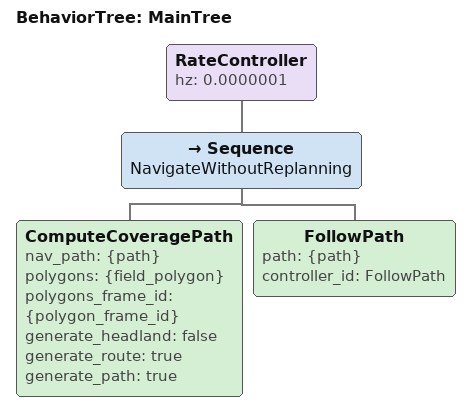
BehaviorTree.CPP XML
<!--
  Coverage BT for small manually clicked polygons.
  Disables headland generation to avoid collapsing small fields to empty plans.
-->
<root main_tree_to_execute="MainTree">
  <BehaviorTree ID="MainTree">
    <RateController hz="0.0000001">
      <Sequence name="NavigateWithoutReplanning">
        <ComputeCoveragePath
          nav_path="{path}"
          polygons="{field_polygon}"
          polygons_frame_id="{polygon_frame_id}"
          generate_headland="false"
          generate_route="true"
          generate_path="true"/>
        <FollowPath path="{path}" controller_id="FollowPath"/>
      </Sequence>
    </RateController>
  </BehaviorTree>
</root>
